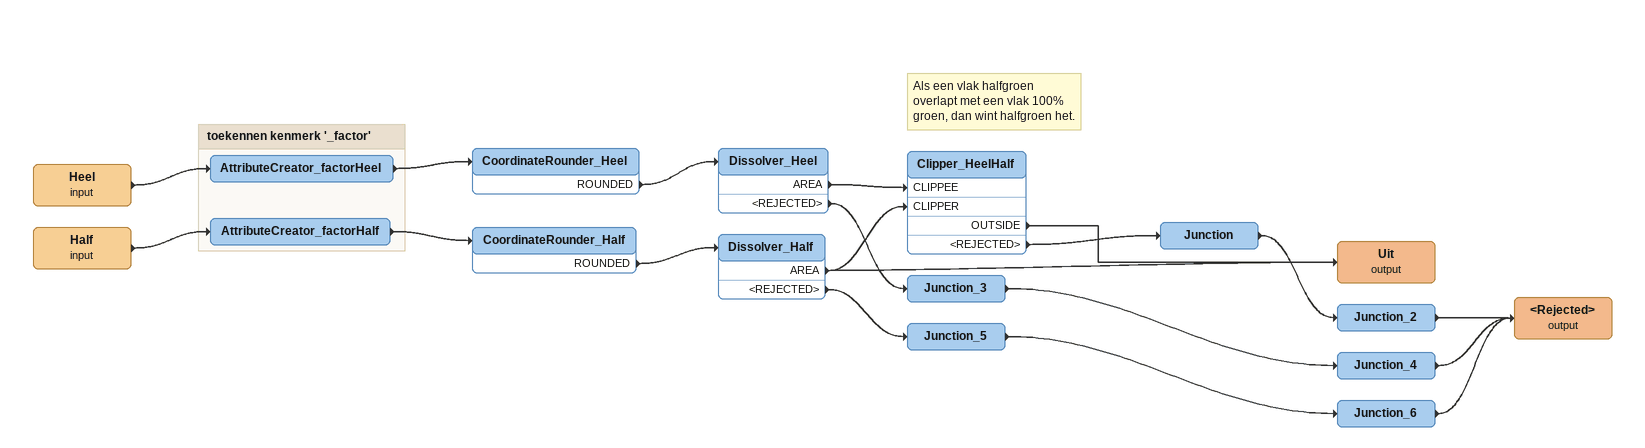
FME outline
Heel (input)
    -> AttributeCreator_factorHeel
CoordinateRounder_Heel
    ROUNDED -> Dissolver_Heel
Dissolver_Heel
    AREA -> Clipper_HeelHalf [CLIPPEE]
    <REJECTED> -> Junction_3
Junction_3
    -> Junction_4
Junction_4
    -> <Rejected> (output)
Half (input)
    -> AttributeCreator_factorHalf
CoordinateRounder_Half
    ROUNDED -> Dissolver_Half
Dissolver_Half
    AREA -> Clipper_HeelHalf [CLIPPER]
    AREA -> Uit (output)
    <REJECTED> -> Junction_5
Note: Als een vlak halfgroen / overlapt met een vlak 100% / groen, dan wint halfgroen het.
Clipper_HeelHalf
    OUTSIDE -> Uit (output)
    <REJECTED> -> Junction
Junction
    -> Junction_2
Junction_2
    -> <Rejected> (output)
Uit (output)
Junction_5
    -> Junction_6
Junction_6
    -> <Rejected> (output)
<Rejected> (output)

Bookmark: toekennen kenmerk '_factor'
AttributeCreator_factorHeel
    -> CoordinateRounder_Heel
AttributeCreator_factorHalf
    -> CoordinateRounder_Half
